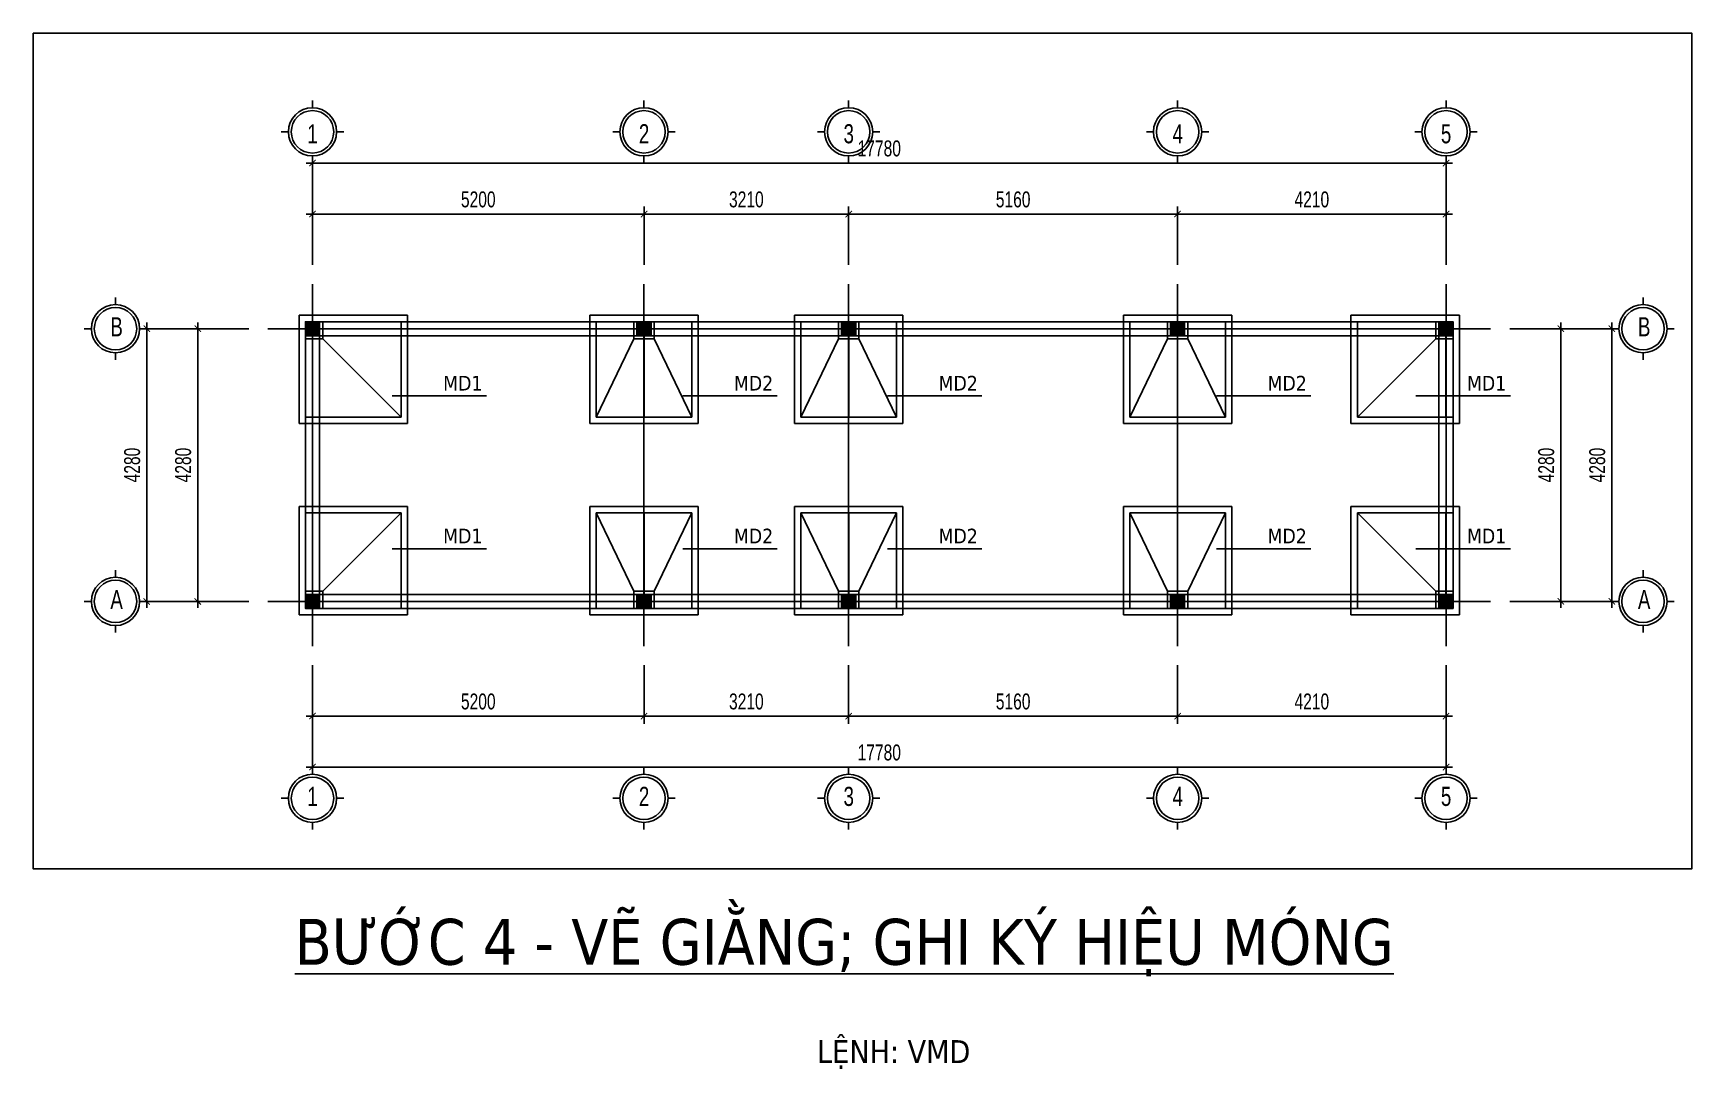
# Model space of a CAD drawing. Header units: inches. Extents: x 442278 to 842836, y -356313 to 59457.
# Drawn here: x 657065 to 683081, y -46742 to -30487 of the extents above; entities that cross this region are included whole.
import ezdxf

# ---------------------------------------------------------------- set-up
doc = ezdxf.new("R2010")
doc.units = ezdxf.units.IN
doc.header["$LTSCALE"] = 250
doc.header["$MEASUREMENT"] = 0
doc.linetypes.add('CENTER', pattern=[50.8, 31.75, -6.35, 6.35, -6.35])
for name, color, linetype in [('LA.BT', 7, 'Continuous'), ('LA.DIM', 251, 'Continuous'), ('LA.KHAC', 252, 'Continuous'), ('LA.TEXT', 60, 'Continuous'), ('LA.TRUC', 251, 'CENTER'), ('XDIT-BT', 7, 'Continuous'), ('XDIT-MANH', 252, 'Continuous')]:
    doc.layers.add(name, color=color, linetype=linetype)
doc.styles.add('AVANTH', font='')
doc.styles.add('S.STEXT', font='arial.ttf', dxfattribs={"width": 0.7})
doc.styles.get("Standard").update_dxf_attribs({"font": 'arial.ttf'})
doc.styles.get('AVANTH').set_extended_font_data('.VnAvantH')
doc.dimstyles.new('S.DIM100', dxfattribs={"dimtxt": 250, "dimasz": 100, "dimexe": 120, "dimexo": 0, "dimgap": 100, "dimtad": 1, "dimdec": 0, "dimzin": 13, "dimdsep": 46, "dimtxsty": 'S.STEXT', "dimblk": 'ARCHTICK', "dimblk1": 'ARCHTICK', "dimcen": 0, "dimdle": 100, "dimclrd": 251, "dimclre": 251, "dimclrt": 60, "dimadec": 0, "dimazin": 0, "dimtfac": 1, "dimtdec": 0, "dimtix": 1, "dimtmove": 2, "dimatfit": 3, "dimfxl": 1, "dimtolj": 1, "dimtzin": 13, "dimarcsym": 0})
doc.dimstyles.get("Standard").update_dxf_attribs({"dimtxt": 0.18, "dimasz": 0.18, "dimexe": 0.18, "dimexo": 0.0625, "dimgap": 0.09, "dimtad": 0, "dimtih": 1, "dimtoh": 1, "dimdec": 0, "dimzin": 0, "dimdsep": 46, "dimtxsty": 'Standard', "dimcen": 0.09, "dimadec": 8, "dimazin": 0, "dimtfac": 1, "dimtdec": 0, "dimtofl": 0, "dimtmove": 0, "dimatfit": 3, "dimfxl": 1, "dimtolj": 1, "dimtzin": 0, "dimarcsym": 0})

# ---------------------------------------------------------------- blocks, each defined once
blk = doc.blocks.new('_ArchTick')
at = {"color": 0, "linetype": 'ByBlock', "const_width": 0.15}
blk.add_lwpolyline([(-0.5, -0.5), (0.5, 0.5)], dxfattribs=at)
blk = doc.blocks.new('*D281')
at = {"layer": 'DEFPOINTS', "color": 0, "transparency": 16777216}
for p in [(659646, -35126), (660446, -35126), (660446, -39406)]:
    blk.add_point(p, dxfattribs=at)
at = {"layer": 'LA.DIM', "color": 251, "lineweight": -2, "transparency": 16777216}
for p, q in [((659646, -39506), (659646, -35026)), ((660446, -35126), (659526, -35126)), ((660446, -39406), (659526, -39406))]:
    blk.add_line(p, q, dxfattribs=at)
at = {"layer": 'LA.DIM', "color": 251, "lineweight": -2, "transparency": 16777216, "xscale": 100, "yscale": 100, "zscale": 100}
for p, rotation in [((659646, -35126), 90), ((659646, -39406), 270)]:
    blk.add_blockref('_ArchTick', p, dxfattribs=dict(at, rotation=rotation))
at = {"layer": 'LA.DIM', "color": 60, "transparency": 16777216, "insert": (659418, -37266), "char_height": 250, "attachment_point": 5, "rotation": 90, "style": 'S.STEXT'}
blk.add_mtext('\\A1;4280', dxfattribs=at)
blk = doc.blocks.new('*D282')
at = {"layer": 'DEFPOINTS', "color": 0, "transparency": 16777216}
for p in [(658846, -35126), (660446, -35126), (660446, -39406)]:
    blk.add_point(p, dxfattribs=at)
at = {"layer": 'LA.DIM', "color": 251, "lineweight": -2, "transparency": 16777216}
for p, q in [((658846, -39506), (658846, -35026)), ((660446, -35126), (658726, -35126)), ((660446, -39406), (658726, -39406))]:
    blk.add_line(p, q, dxfattribs=at)
at = {"layer": 'LA.DIM', "color": 251, "lineweight": -2, "transparency": 16777216, "xscale": 100, "yscale": 100, "zscale": 100}
for p, rotation in [((658846, -35126), 90), ((658846, -39406), 270)]:
    blk.add_blockref('_ArchTick', p, dxfattribs=dict(at, rotation=rotation))
at = {"layer": 'LA.DIM', "color": 60, "transparency": 16777216, "insert": (658618, -37266), "char_height": 250, "attachment_point": 5, "rotation": 90, "style": 'S.STEXT'}
blk.add_mtext('\\A1;4280', dxfattribs=at)
blk = doc.blocks.new('*D283')
at = {"layer": 'DEFPOINTS', "color": 0, "transparency": 16777216}
for p in [(680226, -35126), (681026, -35126), (680226, -39406)]:
    blk.add_point(p, dxfattribs=at)
at = {"layer": 'LA.DIM', "color": 251, "lineweight": -2, "transparency": 16777216}
for p, q in [((681026, -39506), (681026, -35026)), ((680226, -35126), (681146, -35126)), ((680226, -39406), (681146, -39406))]:
    blk.add_line(p, q, dxfattribs=at)
at = {"layer": 'LA.DIM', "color": 251, "lineweight": -2, "transparency": 16777216, "xscale": 100, "yscale": 100, "zscale": 100}
for p, rotation in [((681026, -35126), 90), ((681026, -39406), 270)]:
    blk.add_blockref('_ArchTick', p, dxfattribs=dict(at, rotation=rotation))
at = {"layer": 'LA.DIM', "color": 60, "transparency": 16777216, "insert": (680798, -37266), "char_height": 250, "attachment_point": 5, "rotation": 90, "style": 'S.STEXT'}
blk.add_mtext('\\A1;4280', dxfattribs=at)
blk = doc.blocks.new('*D284')
at = {"layer": 'DEFPOINTS', "color": 0, "transparency": 16777216}
for p in [(680226, -35126), (681826, -35126), (680226, -39406)]:
    blk.add_point(p, dxfattribs=at)
at = {"layer": 'LA.DIM', "color": 251, "lineweight": -2, "transparency": 16777216}
for p, q in [((681826, -39506), (681826, -35026)), ((680226, -35126), (681946, -35126)), ((680226, -39406), (681946, -39406))]:
    blk.add_line(p, q, dxfattribs=at)
at = {"layer": 'LA.DIM', "color": 251, "lineweight": -2, "transparency": 16777216, "xscale": 100, "yscale": 100, "zscale": 100}
for p, rotation in [((681826, -35126), 90), ((681826, -39406), 270)]:
    blk.add_blockref('_ArchTick', p, dxfattribs=dict(at, rotation=rotation))
at = {"layer": 'LA.DIM', "color": 60, "transparency": 16777216, "insert": (681598, -37266), "char_height": 250, "attachment_point": 5, "rotation": 90, "style": 'S.STEXT'}
blk.add_mtext('\\A1;4280', dxfattribs=at)
blk = doc.blocks.new('*D285')
at = {"layer": 'DEFPOINTS', "color": 0, "transparency": 16777216}
for p in [(661446, -40406), (666646, -40406), (666646, -41206)]:
    blk.add_point(p, dxfattribs=at)
at = {"layer": 'LA.DIM', "color": 251, "lineweight": -2, "transparency": 16777216}
for p, q in [((661446, -40406), (661446, -41326)), ((666646, -40406), (666646, -41326)), ((661346, -41206), (666746, -41206))]:
    blk.add_line(p, q, dxfattribs=at)
at = {"layer": 'LA.DIM', "color": 251, "lineweight": -2, "transparency": 16777216, "xscale": 100, "yscale": 100, "zscale": 100, "rotation": 180}
blk.add_blockref('_ArchTick', (661446, -41206), dxfattribs=at)
at = {"layer": 'LA.DIM', "color": 251, "lineweight": -2, "transparency": 16777216, "xscale": 100, "yscale": 100, "zscale": 100}
blk.add_blockref('_ArchTick', (666646, -41206), dxfattribs=at)
at = {"layer": 'LA.DIM', "color": 60, "transparency": 16777216, "insert": (664046, -40978), "char_height": 250, "attachment_point": 5, "style": 'S.STEXT'}
blk.add_mtext('\\A1;5200', dxfattribs=at)
blk = doc.blocks.new('*D286')
at = {"layer": 'DEFPOINTS', "color": 0, "transparency": 16777216}
for p in [(661446, -40406), (679226, -40406), (679226, -42006)]:
    blk.add_point(p, dxfattribs=at)
at = {"layer": 'LA.DIM', "color": 251, "lineweight": -2, "transparency": 16777216}
for p, q in [((661446, -40406), (661446, -42126)), ((679226, -40406), (679226, -42126)), ((661346, -42006), (679326, -42006))]:
    blk.add_line(p, q, dxfattribs=at)
at = {"layer": 'LA.DIM', "color": 251, "lineweight": -2, "transparency": 16777216, "xscale": 100, "yscale": 100, "zscale": 100, "rotation": 180}
blk.add_blockref('_ArchTick', (661446, -42006), dxfattribs=at)
at = {"layer": 'LA.DIM', "color": 251, "lineweight": -2, "transparency": 16777216, "xscale": 100, "yscale": 100, "zscale": 100}
blk.add_blockref('_ArchTick', (679226, -42006), dxfattribs=at)
at = {"layer": 'LA.DIM', "color": 60, "transparency": 16777216, "insert": (670336, -41778), "char_height": 250, "attachment_point": 5, "style": 'S.STEXT'}
blk.add_mtext('\\A1;17780', dxfattribs=at)
blk = doc.blocks.new('*D287')
at = {"layer": 'DEFPOINTS', "color": 0, "transparency": 16777216}
for p in [(666646, -33326), (661446, -34126), (666646, -34126)]:
    blk.add_point(p, dxfattribs=at)
at = {"layer": 'LA.DIM', "color": 251, "lineweight": -2, "transparency": 16777216}
for p, q in [((661446, -34126), (661446, -33206)), ((666646, -34126), (666646, -33206)), ((661346, -33326), (666746, -33326))]:
    blk.add_line(p, q, dxfattribs=at)
at = {"layer": 'LA.DIM', "color": 251, "lineweight": -2, "transparency": 16777216, "xscale": 100, "yscale": 100, "zscale": 100, "rotation": 180}
blk.add_blockref('_ArchTick', (661446, -33326), dxfattribs=at)
at = {"layer": 'LA.DIM', "color": 251, "lineweight": -2, "transparency": 16777216, "xscale": 100, "yscale": 100, "zscale": 100}
blk.add_blockref('_ArchTick', (666646, -33326), dxfattribs=at)
at = {"layer": 'LA.DIM', "color": 60, "transparency": 16777216, "insert": (664046, -33098), "char_height": 250, "attachment_point": 5, "style": 'S.STEXT'}
blk.add_mtext('\\A1;5200', dxfattribs=at)
blk = doc.blocks.new('*D288')
at = {"layer": 'DEFPOINTS', "color": 0, "transparency": 16777216}
for p in [(679226, -32526), (661446, -34126), (679226, -34126)]:
    blk.add_point(p, dxfattribs=at)
at = {"layer": 'LA.DIM', "color": 251, "lineweight": -2, "transparency": 16777216}
for p, q in [((661446, -34126), (661446, -32406)), ((679226, -34126), (679226, -32406)), ((661346, -32526), (679326, -32526))]:
    blk.add_line(p, q, dxfattribs=at)
at = {"layer": 'LA.DIM', "color": 251, "lineweight": -2, "transparency": 16777216, "xscale": 100, "yscale": 100, "zscale": 100, "rotation": 180}
blk.add_blockref('_ArchTick', (661446, -32526), dxfattribs=at)
at = {"layer": 'LA.DIM', "color": 251, "lineweight": -2, "transparency": 16777216, "xscale": 100, "yscale": 100, "zscale": 100}
blk.add_blockref('_ArchTick', (679226, -32526), dxfattribs=at)
at = {"layer": 'LA.DIM', "color": 60, "transparency": 16777216, "insert": (670336, -32298), "char_height": 250, "attachment_point": 5, "style": 'S.STEXT'}
blk.add_mtext('\\A1;17780', dxfattribs=at)
blk = doc.blocks.new('*D269')
at = {"layer": 'DEFPOINTS', "color": 0, "transparency": 16777216}
for p in [(666646, -40406), (669856, -40406), (669856, -41206)]:
    blk.add_point(p, dxfattribs=at)
at = {"layer": 'LA.DIM', "color": 251, "lineweight": -2, "transparency": 16777216}
for p, q in [((666646, -40406), (666646, -41326)), ((669856, -40406), (669856, -41326)), ((666546, -41206), (669956, -41206))]:
    blk.add_line(p, q, dxfattribs=at)
at = {"layer": 'LA.DIM', "color": 251, "lineweight": -2, "transparency": 16777216, "xscale": 100, "yscale": 100, "zscale": 100, "rotation": 180}
blk.add_blockref('_ArchTick', (666646, -41206), dxfattribs=at)
at = {"layer": 'LA.DIM', "color": 251, "lineweight": -2, "transparency": 16777216, "xscale": 100, "yscale": 100, "zscale": 100}
blk.add_blockref('_ArchTick', (669856, -41206), dxfattribs=at)
at = {"layer": 'LA.DIM', "color": 60, "transparency": 16777216, "insert": (668251, -40978), "char_height": 250, "attachment_point": 5, "style": 'S.STEXT'}
blk.add_mtext('\\A1;3210', dxfattribs=at)
blk = doc.blocks.new('*D270')
at = {"layer": 'DEFPOINTS', "color": 0, "transparency": 16777216}
for p in [(661446, -40406), (679226, -40406), (679226, -42006)]:
    blk.add_point(p, dxfattribs=at)
at = {"layer": 'LA.DIM', "color": 251, "lineweight": -2, "transparency": 16777216}
for p, q in [((661446, -40406), (661446, -42126)), ((679226, -40406), (679226, -42126)), ((661346, -42006), (679326, -42006))]:
    blk.add_line(p, q, dxfattribs=at)
at = {"layer": 'LA.DIM', "color": 251, "lineweight": -2, "transparency": 16777216, "xscale": 100, "yscale": 100, "zscale": 100, "rotation": 180}
blk.add_blockref('_ArchTick', (661446, -42006), dxfattribs=at)
at = {"layer": 'LA.DIM', "color": 251, "lineweight": -2, "transparency": 16777216, "xscale": 100, "yscale": 100, "zscale": 100}
blk.add_blockref('_ArchTick', (679226, -42006), dxfattribs=at)
at = {"layer": 'LA.DIM', "color": 60, "transparency": 16777216, "insert": (670336, -41778), "char_height": 250, "attachment_point": 5, "style": 'S.STEXT'}
blk.add_mtext('\\A1;17780', dxfattribs=at)
blk = doc.blocks.new('*D271')
at = {"layer": 'DEFPOINTS', "color": 0, "transparency": 16777216}
for p in [(669856, -33326), (666646, -34126), (669856, -34126)]:
    blk.add_point(p, dxfattribs=at)
at = {"layer": 'LA.DIM', "color": 251, "lineweight": -2, "transparency": 16777216}
for p, q in [((666646, -34126), (666646, -33206)), ((669856, -34126), (669856, -33206)), ((666546, -33326), (669956, -33326))]:
    blk.add_line(p, q, dxfattribs=at)
at = {"layer": 'LA.DIM', "color": 251, "lineweight": -2, "transparency": 16777216, "xscale": 100, "yscale": 100, "zscale": 100, "rotation": 180}
blk.add_blockref('_ArchTick', (666646, -33326), dxfattribs=at)
at = {"layer": 'LA.DIM', "color": 251, "lineweight": -2, "transparency": 16777216, "xscale": 100, "yscale": 100, "zscale": 100}
blk.add_blockref('_ArchTick', (669856, -33326), dxfattribs=at)
at = {"layer": 'LA.DIM', "color": 60, "transparency": 16777216, "insert": (668251, -33098), "char_height": 250, "attachment_point": 5, "style": 'S.STEXT'}
blk.add_mtext('\\A1;3210', dxfattribs=at)
blk = doc.blocks.new('*D272')
at = {"layer": 'DEFPOINTS', "color": 0, "transparency": 16777216}
for p in [(679226, -32526), (661446, -34126), (679226, -34126)]:
    blk.add_point(p, dxfattribs=at)
at = {"layer": 'LA.DIM', "color": 251, "lineweight": -2, "transparency": 16777216}
for p, q in [((661446, -34126), (661446, -32406)), ((679226, -34126), (679226, -32406)), ((661346, -32526), (679326, -32526))]:
    blk.add_line(p, q, dxfattribs=at)
at = {"layer": 'LA.DIM', "color": 251, "lineweight": -2, "transparency": 16777216, "xscale": 100, "yscale": 100, "zscale": 100, "rotation": 180}
blk.add_blockref('_ArchTick', (661446, -32526), dxfattribs=at)
at = {"layer": 'LA.DIM', "color": 251, "lineweight": -2, "transparency": 16777216, "xscale": 100, "yscale": 100, "zscale": 100}
blk.add_blockref('_ArchTick', (679226, -32526), dxfattribs=at)
at = {"layer": 'LA.DIM', "color": 60, "transparency": 16777216, "insert": (670336, -32298), "char_height": 250, "attachment_point": 5, "style": 'S.STEXT'}
blk.add_mtext('\\A1;17780', dxfattribs=at)
blk = doc.blocks.new('*D273')
at = {"layer": 'DEFPOINTS', "color": 0, "transparency": 16777216}
for p in [(669856, -40406), (675016, -40406), (675016, -41206)]:
    blk.add_point(p, dxfattribs=at)
at = {"layer": 'LA.DIM', "color": 251, "lineweight": -2, "transparency": 16777216}
for p, q in [((669856, -40406), (669856, -41326)), ((675016, -40406), (675016, -41326)), ((669756, -41206), (675116, -41206))]:
    blk.add_line(p, q, dxfattribs=at)
at = {"layer": 'LA.DIM', "color": 251, "lineweight": -2, "transparency": 16777216, "xscale": 100, "yscale": 100, "zscale": 100, "rotation": 180}
blk.add_blockref('_ArchTick', (669856, -41206), dxfattribs=at)
at = {"layer": 'LA.DIM', "color": 251, "lineweight": -2, "transparency": 16777216, "xscale": 100, "yscale": 100, "zscale": 100}
blk.add_blockref('_ArchTick', (675016, -41206), dxfattribs=at)
at = {"layer": 'LA.DIM', "color": 60, "transparency": 16777216, "insert": (672436, -40978), "char_height": 250, "attachment_point": 5, "style": 'S.STEXT'}
blk.add_mtext('\\A1;5160', dxfattribs=at)
blk = doc.blocks.new('*D274')
at = {"layer": 'DEFPOINTS', "color": 0, "transparency": 16777216}
for p in [(661446, -40406), (679226, -40406), (679226, -42006)]:
    blk.add_point(p, dxfattribs=at)
at = {"layer": 'LA.DIM', "color": 251, "lineweight": -2, "transparency": 16777216}
for p, q in [((661446, -40406), (661446, -42126)), ((679226, -40406), (679226, -42126)), ((661346, -42006), (679326, -42006))]:
    blk.add_line(p, q, dxfattribs=at)
at = {"layer": 'LA.DIM', "color": 251, "lineweight": -2, "transparency": 16777216, "xscale": 100, "yscale": 100, "zscale": 100, "rotation": 180}
blk.add_blockref('_ArchTick', (661446, -42006), dxfattribs=at)
at = {"layer": 'LA.DIM', "color": 251, "lineweight": -2, "transparency": 16777216, "xscale": 100, "yscale": 100, "zscale": 100}
blk.add_blockref('_ArchTick', (679226, -42006), dxfattribs=at)
at = {"layer": 'LA.DIM', "color": 60, "transparency": 16777216, "insert": (670336, -41778), "char_height": 250, "attachment_point": 5, "style": 'S.STEXT'}
blk.add_mtext('\\A1;17780', dxfattribs=at)
blk = doc.blocks.new('*D275')
at = {"layer": 'DEFPOINTS', "color": 0, "transparency": 16777216}
for p in [(675016, -33326), (669856, -34126), (675016, -34126)]:
    blk.add_point(p, dxfattribs=at)
at = {"layer": 'LA.DIM', "color": 251, "lineweight": -2, "transparency": 16777216}
for p, q in [((669856, -34126), (669856, -33206)), ((675016, -34126), (675016, -33206)), ((669756, -33326), (675116, -33326))]:
    blk.add_line(p, q, dxfattribs=at)
at = {"layer": 'LA.DIM', "color": 251, "lineweight": -2, "transparency": 16777216, "xscale": 100, "yscale": 100, "zscale": 100, "rotation": 180}
blk.add_blockref('_ArchTick', (669856, -33326), dxfattribs=at)
at = {"layer": 'LA.DIM', "color": 251, "lineweight": -2, "transparency": 16777216, "xscale": 100, "yscale": 100, "zscale": 100}
blk.add_blockref('_ArchTick', (675016, -33326), dxfattribs=at)
at = {"layer": 'LA.DIM', "color": 60, "transparency": 16777216, "insert": (672436, -33098), "char_height": 250, "attachment_point": 5, "style": 'S.STEXT'}
blk.add_mtext('\\A1;5160', dxfattribs=at)
blk = doc.blocks.new('*D276')
at = {"layer": 'DEFPOINTS', "color": 0, "transparency": 16777216}
for p in [(679226, -32526), (661446, -34126), (679226, -34126)]:
    blk.add_point(p, dxfattribs=at)
at = {"layer": 'LA.DIM', "color": 251, "lineweight": -2, "transparency": 16777216}
for p, q in [((661446, -34126), (661446, -32406)), ((679226, -34126), (679226, -32406)), ((661346, -32526), (679326, -32526))]:
    blk.add_line(p, q, dxfattribs=at)
at = {"layer": 'LA.DIM', "color": 251, "lineweight": -2, "transparency": 16777216, "xscale": 100, "yscale": 100, "zscale": 100, "rotation": 180}
blk.add_blockref('_ArchTick', (661446, -32526), dxfattribs=at)
at = {"layer": 'LA.DIM', "color": 251, "lineweight": -2, "transparency": 16777216, "xscale": 100, "yscale": 100, "zscale": 100}
blk.add_blockref('_ArchTick', (679226, -32526), dxfattribs=at)
at = {"layer": 'LA.DIM', "color": 60, "transparency": 16777216, "insert": (670336, -32298), "char_height": 250, "attachment_point": 5, "style": 'S.STEXT'}
blk.add_mtext('\\A1;17780', dxfattribs=at)
blk = doc.blocks.new('*D277')
at = {"layer": 'DEFPOINTS', "color": 0, "transparency": 16777216}
for p in [(675016, -40406), (679226, -40406), (679226, -41206)]:
    blk.add_point(p, dxfattribs=at)
at = {"layer": 'LA.DIM', "color": 251, "lineweight": -2, "transparency": 16777216}
for p, q in [((675016, -40406), (675016, -41326)), ((679226, -40406), (679226, -41326)), ((674916, -41206), (679326, -41206))]:
    blk.add_line(p, q, dxfattribs=at)
at = {"layer": 'LA.DIM', "color": 251, "lineweight": -2, "transparency": 16777216, "xscale": 100, "yscale": 100, "zscale": 100, "rotation": 180}
blk.add_blockref('_ArchTick', (675016, -41206), dxfattribs=at)
at = {"layer": 'LA.DIM', "color": 251, "lineweight": -2, "transparency": 16777216, "xscale": 100, "yscale": 100, "zscale": 100}
blk.add_blockref('_ArchTick', (679226, -41206), dxfattribs=at)
at = {"layer": 'LA.DIM', "color": 60, "transparency": 16777216, "insert": (677121, -40978), "char_height": 250, "attachment_point": 5, "style": 'S.STEXT'}
blk.add_mtext('\\A1;4210', dxfattribs=at)
blk = doc.blocks.new('*D278')
at = {"layer": 'DEFPOINTS', "color": 0, "transparency": 16777216}
for p in [(661446, -40406), (679226, -40406), (679226, -42006)]:
    blk.add_point(p, dxfattribs=at)
at = {"layer": 'LA.DIM', "color": 251, "lineweight": -2, "transparency": 16777216}
for p, q in [((661446, -40406), (661446, -42126)), ((679226, -40406), (679226, -42126)), ((661346, -42006), (679326, -42006))]:
    blk.add_line(p, q, dxfattribs=at)
at = {"layer": 'LA.DIM', "color": 251, "lineweight": -2, "transparency": 16777216, "xscale": 100, "yscale": 100, "zscale": 100, "rotation": 180}
blk.add_blockref('_ArchTick', (661446, -42006), dxfattribs=at)
at = {"layer": 'LA.DIM', "color": 251, "lineweight": -2, "transparency": 16777216, "xscale": 100, "yscale": 100, "zscale": 100}
blk.add_blockref('_ArchTick', (679226, -42006), dxfattribs=at)
at = {"layer": 'LA.DIM', "color": 60, "transparency": 16777216, "insert": (670336, -41778), "char_height": 250, "attachment_point": 5, "style": 'S.STEXT'}
blk.add_mtext('\\A1;17780', dxfattribs=at)
blk = doc.blocks.new('*D279')
at = {"layer": 'DEFPOINTS', "color": 0, "transparency": 16777216}
for p in [(679226, -33326), (675016, -34126), (679226, -34126)]:
    blk.add_point(p, dxfattribs=at)
at = {"layer": 'LA.DIM', "color": 251, "lineweight": -2, "transparency": 16777216}
for p, q in [((675016, -34126), (675016, -33206)), ((679226, -34126), (679226, -33206)), ((674916, -33326), (679326, -33326))]:
    blk.add_line(p, q, dxfattribs=at)
at = {"layer": 'LA.DIM', "color": 251, "lineweight": -2, "transparency": 16777216, "xscale": 100, "yscale": 100, "zscale": 100, "rotation": 180}
blk.add_blockref('_ArchTick', (675016, -33326), dxfattribs=at)
at = {"layer": 'LA.DIM', "color": 251, "lineweight": -2, "transparency": 16777216, "xscale": 100, "yscale": 100, "zscale": 100}
blk.add_blockref('_ArchTick', (679226, -33326), dxfattribs=at)
at = {"layer": 'LA.DIM', "color": 60, "transparency": 16777216, "insert": (677121, -33098), "char_height": 250, "attachment_point": 5, "style": 'S.STEXT'}
blk.add_mtext('\\A1;4210', dxfattribs=at)
blk = doc.blocks.new('*D280')
at = {"layer": 'DEFPOINTS', "color": 0, "transparency": 16777216}
for p in [(679226, -32526), (661446, -34126), (679226, -34126)]:
    blk.add_point(p, dxfattribs=at)
at = {"layer": 'LA.DIM', "color": 251, "lineweight": -2, "transparency": 16777216}
for p, q in [((661446, -34126), (661446, -32406)), ((679226, -34126), (679226, -32406)), ((661346, -32526), (679326, -32526))]:
    blk.add_line(p, q, dxfattribs=at)
at = {"layer": 'LA.DIM', "color": 251, "lineweight": -2, "transparency": 16777216, "xscale": 100, "yscale": 100, "zscale": 100, "rotation": 180}
blk.add_blockref('_ArchTick', (661446, -32526), dxfattribs=at)
at = {"layer": 'LA.DIM', "color": 251, "lineweight": -2, "transparency": 16777216, "xscale": 100, "yscale": 100, "zscale": 100}
blk.add_blockref('_ArchTick', (679226, -32526), dxfattribs=at)
at = {"layer": 'LA.DIM', "color": 60, "transparency": 16777216, "insert": (670336, -32298), "char_height": 250, "attachment_point": 5, "style": 'S.STEXT'}
blk.add_mtext('\\A1;17780', dxfattribs=at)

msp = doc.modelspace()

# ---------------------------------------------------------------- hatches: boundary and pattern name
at = {"layer": 'LA.KHAC'}
for points in [[(661335.95, -35016), (661335.95, -35236), (661555.95, -35236), (661555.95, -35016)], [(666535.95, -35016), (666535.95, -35236), (666755.95, -35236), (666755.95, -35016)], [(669745.95, -35016), (669745.95, -35236), (669965.95, -35236), (669965.95, -35016)], [(674905.95, -35016), (674905.95, -35236), (675125.95, -35236), (675125.95, -35016)], [(679335.28, -35016), (679335.28, -35236), (679115.28, -35236), (679115.28, -35016)], [(661335.95, -39516), (661335.95, -39296), (661555.95, -39296), (661555.95, -39516)], [(666535.95, -39516), (666535.95, -39296), (666755.95, -39296), (666755.95, -39516)], [(669745.95, -39516), (669745.95, -39296), (669965.95, -39296), (669965.95, -39516)], [(674905.95, -39516), (674905.95, -39296), (675125.95, -39296), (675125.95, -39516)], [(679335.28, -39516), (679335.28, -39296), (679115.28, -39296), (679115.28, -39516)]]:
    msp.add_hatch(color=256, dxfattribs=at).paths.add_polyline_path(points, flags=16)

# ---------------------------------------------------------------- linework, layer by layer
at = {"layer": 'LA.BT'}
for p, q in [((661336.05, -35016), (662836.05, -35016)), ((661336.05, -36516), (661336.05, -35016)), ((662836.05, -35016), (662836.05, -36516)), ((665896.05, -35016), (667396.05, -35016)), ((665896.05, -36516), (665896.05, -35016)), ((667396.05, -35016), (667396.05, -36516)), ((669106.05, -35016), (670606.05, -35016)), ((669106.05, -36516), (669106.05, -35016)), ((670606.05, -35016), (670606.05, -36516)), ((674266.05, -35016), (675766.05, -35016)), ((674266.05, -36516), (674266.05, -35016)), ((675766.05, -35016), (675766.05, -36516)), ((679335.17, -35016), (677835.17, -35016)), ((677835.17, -35016), (677835.17, -36516)), ((679335.17, -36516), (679335.17, -35016)), ((662836.05, -36516), (661336.05, -36516)), ((667396.05, -36516), (665896.05, -36516)), ((670606.05, -36516), (669106.05, -36516)), ((675766.05, -36516), (674266.05, -36516)), ((677835.17, -36516), (679335.17, -36516)), ((662836.05, -38016), (661336.05, -38016)), ((661336.05, -38016), (661336.05, -39516)), ((662836.05, -39516), (662836.05, -38016)), ((667396.05, -38016), (665896.05, -38016)), ((665896.05, -38016), (665896.05, -39516)), ((667396.05, -39516), (667396.05, -38016)), ((670606.05, -38016), (669106.05, -38016)), ((669106.05, -38016), (669106.05, -39516)), ((670606.05, -39516), (670606.05, -38016)), ((675766.05, -38016), (674266.05, -38016)), ((674266.05, -38016), (674266.05, -39516)), ((675766.05, -39516), (675766.05, -38016)), ((677835.17, -39516), (677835.17, -38016)), ((677835.17, -38016), (679335.17, -38016)), ((679335.17, -38016), (679335.17, -39516)), ((661336.05, -39516), (662836.05, -39516)), ((665896.05, -39516), (667396.05, -39516)), ((669106.05, -39516), (670606.05, -39516)), ((674266.05, -39516), (675766.05, -39516)), ((679335.17, -39516), (677835.17, -39516))]:
    msp.add_line(p, q, dxfattribs=at)
for points in [[(661335.95, -35016), (661335.95, -35236), (661555.95, -35236), (661555.95, -35016)], [(661336.05, -35236), (661556.05, -35236), (661556.05, -35016), (661336.05, -35016)], [(666535.95, -35016), (666535.95, -35236), (666755.95, -35236), (666755.95, -35016)], [(666536.05, -35236), (666756.05, -35236), (666756.05, -35016), (666536.05, -35016)], [(666536.05, -35236), (666756.05, -35236), (666756.05, -35016), (666536.05, -35016)], [(669745.95, -35016), (669745.95, -35236), (669965.95, -35236), (669965.95, -35016)], [(669746.05, -35236), (669966.05, -35236), (669966.05, -35016), (669746.05, -35016)], [(669746.05, -35236), (669966.05, -35236), (669966.05, -35016), (669746.05, -35016)], [(674905.95, -35016), (674905.95, -35236), (675125.95, -35236), (675125.95, -35016)], [(674906.05, -35236), (675126.05, -35236), (675126.05, -35016), (674906.05, -35016)], [(674906.05, -35236), (675126.05, -35236), (675126.05, -35016), (674906.05, -35016)], [(679335.17, -35236), (679115.17, -35236), (679115.17, -35016), (679335.17, -35016)], [(679335.28, -35016), (679335.28, -35236), (679115.28, -35236), (679115.28, -35016)], [(661335.95, -39516), (661335.95, -39296), (661555.95, -39296), (661555.95, -39516)], [(661336.05, -39296), (661556.05, -39296), (661556.05, -39516), (661336.05, -39516)], [(666535.95, -39516), (666535.95, -39296), (666755.95, -39296), (666755.95, -39516)], [(666536.05, -39296), (666756.05, -39296), (666756.05, -39516), (666536.05, -39516)], [(666536.05, -39296), (666756.05, -39296), (666756.05, -39516), (666536.05, -39516)], [(669745.95, -39516), (669745.95, -39296), (669965.95, -39296), (669965.95, -39516)], [(669746.05, -39296), (669966.05, -39296), (669966.05, -39516), (669746.05, -39516)], [(669746.05, -39296), (669966.05, -39296), (669966.05, -39516), (669746.05, -39516)], [(674905.95, -39516), (674905.95, -39296), (675125.95, -39296), (675125.95, -39516)], [(674906.05, -39296), (675126.05, -39296), (675126.05, -39516), (674906.05, -39516)], [(674906.05, -39296), (675126.05, -39296), (675126.05, -39516), (674906.05, -39516)], [(679335.17, -39296), (679115.17, -39296), (679115.17, -39516), (679335.17, -39516)], [(679335.28, -39516), (679335.28, -39296), (679115.28, -39296), (679115.28, -39516)]]:
    msp.add_lwpolyline(points, close=True, dxfattribs=at)
at = {"layer": 'LA.KHAC'}
for p, q in [((661236.05, -34916), (662936.05, -34916)), ((661236.05, -36616), (661236.05, -34916)), ((662936.05, -34916), (662936.05, -36616)), ((665796.05, -34916), (667496.05, -34916)), ((665796.05, -36616), (665796.05, -34916)), ((667496.05, -34916), (667496.05, -36616)), ((669006.05, -34916), (670706.05, -34916)), ((669006.05, -36616), (669006.05, -34916)), ((670706.05, -34916), (670706.05, -36616)), ((674166.05, -34916), (675866.05, -34916)), ((674166.05, -36616), (674166.05, -34916)), ((675866.05, -34916), (675866.05, -36616)), ((679435.17, -34916), (677735.17, -34916)), ((677735.17, -34916), (677735.17, -36616)), ((679435.17, -36616), (679435.17, -34916)), ((662836.05, -36516), (661606.05, -35286)), ((665896.05, -36516), (666486.05, -35286)), ((667396.05, -36516), (666806.05, -35286)), ((669106.05, -36516), (669696.05, -35286)), ((670606.05, -36516), (670016.05, -35286)), ((674266.05, -36516), (674856.05, -35286)), ((675766.05, -36516), (675176.05, -35286)), ((677835.17, -36516), (679065.17, -35286)), ((662936.05, -36616), (661236.05, -36616)), ((667496.05, -36616), (665796.05, -36616)), ((670706.05, -36616), (669006.05, -36616)), ((675866.05, -36616), (674166.05, -36616)), ((677735.17, -36616), (679435.17, -36616)), ((662936.05, -37916), (661236.05, -37916)), ((661236.05, -37916), (661236.05, -39616)), ((662936.05, -39616), (662936.05, -37916)), ((667496.05, -37916), (665796.05, -37916)), ((665796.05, -37916), (665796.05, -39616)), ((667496.05, -39616), (667496.05, -37916)), ((670706.05, -37916), (669006.05, -37916)), ((669006.05, -37916), (669006.05, -39616)), ((670706.05, -39616), (670706.05, -37916)), ((675866.05, -37916), (674166.05, -37916)), ((674166.05, -37916), (674166.05, -39616)), ((675866.05, -39616), (675866.05, -37916)), ((677735.17, -39616), (677735.17, -37916)), ((677735.17, -37916), (679435.17, -37916)), ((679435.17, -37916), (679435.17, -39616)), ((662836.05, -38016), (661606.05, -39246)), ((665896.05, -38016), (666486.05, -39246)), ((667396.05, -38016), (666806.05, -39246)), ((669106.05, -38016), (669696.05, -39246)), ((670606.05, -38016), (670016.05, -39246)), ((674266.05, -38016), (674856.05, -39246)), ((675766.05, -38016), (675176.05, -39246)), ((677835.17, -38016), (679065.17, -39246)), ((661236.05, -39616), (662936.05, -39616)), ((665796.05, -39616), (667496.05, -39616)), ((669006.05, -39616), (670706.05, -39616)), ((674166.05, -39616), (675866.05, -39616)), ((679435.17, -39616), (677735.17, -39616))]:
    msp.add_line(p, q, dxfattribs=at)
for points in [[(661336.05, -35286), (661606.05, -35286), (661606.05, -35016), (661336.05, -35016)], [(666486.05, -35286), (666806.05, -35286), (666806.05, -35016), (666486.05, -35016)], [(669696.05, -35286), (670016.05, -35286), (670016.05, -35016), (669696.05, -35016)], [(674856.05, -35286), (675176.05, -35286), (675176.05, -35016), (674856.05, -35016)], [(679335.17, -35286), (679065.17, -35286), (679065.17, -35016), (679335.17, -35016)], [(661336.05, -39246), (661606.05, -39246), (661606.05, -39516), (661336.05, -39516)], [(666486.05, -39246), (666806.05, -39246), (666806.05, -39516), (666486.05, -39516)], [(669696.05, -39246), (670016.05, -39246), (670016.05, -39516), (669696.05, -39516)], [(674856.05, -39246), (675176.05, -39246), (675176.05, -39516), (674856.05, -39516)], [(679335.17, -39246), (679065.17, -39246), (679065.17, -39516), (679335.17, -39516)]]:
    msp.add_lwpolyline(points, close=True, dxfattribs=at)
at = {"layer": 'LA.TRUC', "ltscale": 30}
for p, q in [((661445.61, -40106), (661445.61, -34426)), ((666645.61, -40106), (666645.61, -34426)), ((669855.61, -40106), (669855.61, -34426)), ((675015.61, -40106), (675015.61, -34426)), ((679225.61, -40106), (679225.61, -34426)), ((660745.61, -35126), (679925.61, -35126)), ((660745.61, -39406), (679925.61, -39406))]:
    msp.add_line(p, q, dxfattribs=at)
at = {"layer": 'LA.TRUC', "ltscale": 5}
for p, q in [((661446.05, -35016), (661446.05, -36516)), ((666646.05, -35016), (666646.05, -36516)), ((669856.05, -35016), (669856.05, -36516)), ((675016.05, -35016), (675016.05, -36516)), ((679225.17, -35016), (679225.17, -36516)), ((661336.05, -35126), (662836.05, -35126)), ((665896.05, -35126), (667396.05, -35126)), ((669106.05, -35126), (670606.05, -35126)), ((674266.05, -35126), (675766.05, -35126)), ((679335.17, -35126), (677835.17, -35126)), ((661446.05, -39516), (661446.05, -38016)), ((666646.05, -39516), (666646.05, -38016)), ((669856.05, -39516), (669856.05, -38016)), ((675016.05, -39516), (675016.05, -38016)), ((679225.17, -39516), (679225.17, -38016)), ((661336.05, -39406), (662836.05, -39406)), ((665896.05, -39406), (667396.05, -39406)), ((669106.05, -39406), (670606.05, -39406)), ((674266.05, -39406), (675766.05, -39406)), ((679335.17, -39406), (677835.17, -39406))]:
    msp.add_line(p, q, dxfattribs=at)
at = {"layer": 'XDIT-BT'}
for p, q in [((661335.27, -35016), (679335.28, -35016)), ((661335.96, -39516), (661335.27, -35016)), ((679335.28, -35016), (679335.28, -39516)), ((661555.3, -35236), (679115.28, -35236)), ((661555.93, -39296), (661555.3, -35236)), ((679115.28, -35236), (679115.28, -39296)), ((679335.28, -39516), (661335.96, -39516)), ((679115.28, -39296), (661555.93, -39296))]:
    msp.add_line(p, q, dxfattribs=at)
at = {"layer": 'XDIT-BT', "linetype": 'Continuous'}
for centre in [(661445.61, -32036.22), (666645.61, -32036.22), (669855.61, -32036.22), (675015.61, -32036.22), (679225.61, -32036.22), (658355.83, -35126), (682315.83, -35126), (658355.83, -39406), (682315.83, -39406), (661445.61, -42496.22), (666645.61, -42496.22), (669855.61, -42496.22), (675015.61, -42496.22), (679225.61, -42496.22)]:
    msp.add_circle(centre, 332.64, dxfattribs=at)
at = {"layer": 'XDIT-MANH', "linetype": 'Continuous'}
for p, q in [((661445.61, -31546), (661445.61, -31657.94)), ((666645.61, -31546), (666645.61, -31657.94)), ((669855.61, -31546), (669855.61, -31657.94)), ((675015.61, -31546), (675015.61, -31657.94)), ((679225.61, -31546), (679225.61, -31657.94)), ((661067.33, -32036.22), (660955.39, -32036.22)), ((661823.89, -32036.22), (661935.83, -32036.22)), ((666267.33, -32036.22), (666155.39, -32036.22)), ((667023.89, -32036.22), (667135.83, -32036.22)), ((669477.33, -32036.22), (669365.39, -32036.22)), ((670233.89, -32036.22), (670345.83, -32036.22)), ((674637.33, -32036.22), (674525.39, -32036.22)), ((675393.89, -32036.22), (675505.83, -32036.22)), ((678847.33, -32036.22), (678735.39, -32036.22)), ((679603.89, -32036.22), (679715.83, -32036.22)), ((661445.61, -32526.44), (661445.61, -32414.5)), ((666645.61, -32526.44), (666645.61, -32414.5)), ((669855.61, -32526.44), (669855.61, -32414.5)), ((675015.61, -32526.44), (675015.61, -32414.5)), ((679225.61, -32526.44), (679225.61, -32414.5)), ((658355.83, -34635.78), (658355.83, -34747.72)), ((682315.83, -34635.78), (682315.83, -34747.72)), ((657977.56, -35126), (657865.61, -35126)), ((658734.11, -35126), (658846.06, -35126)), ((681937.56, -35126), (681825.61, -35126)), ((682694.11, -35126), (682806.06, -35126)), ((658355.83, -35616.22), (658355.83, -35504.28)), ((682315.83, -35616.22), (682315.83, -35504.28)), ((658355.83, -38915.78), (658355.83, -39027.72)), ((682315.83, -38915.78), (682315.83, -39027.72)), ((657977.56, -39406), (657865.61, -39406)), ((658734.11, -39406), (658846.06, -39406)), ((681937.56, -39406), (681825.61, -39406)), ((682694.11, -39406), (682806.06, -39406)), ((658355.83, -39896.22), (658355.83, -39784.28)), ((682315.83, -39896.22), (682315.83, -39784.28)), ((661445.61, -42006), (661445.61, -42117.94)), ((666645.61, -42006), (666645.61, -42117.94)), ((669855.61, -42006), (669855.61, -42117.94)), ((675015.61, -42006), (675015.61, -42117.94)), ((679225.61, -42006), (679225.61, -42117.94)), ((661067.33, -42496.22), (660955.39, -42496.22)), ((661823.89, -42496.22), (661935.83, -42496.22)), ((666267.33, -42496.22), (666155.39, -42496.22)), ((667023.89, -42496.22), (667135.83, -42496.22)), ((669477.33, -42496.22), (669365.39, -42496.22)), ((670233.89, -42496.22), (670345.83, -42496.22)), ((674637.33, -42496.22), (674525.39, -42496.22)), ((675393.89, -42496.22), (675505.83, -42496.22)), ((678847.33, -42496.22), (678735.39, -42496.22)), ((679603.89, -42496.22), (679715.83, -42496.22)), ((661445.61, -42986.44), (661445.61, -42874.5)), ((666645.61, -42986.44), (666645.61, -42874.5)), ((669855.61, -42986.44), (669855.61, -42874.5)), ((675015.61, -42986.44), (675015.61, -42874.5)), ((679225.61, -42986.44), (679225.61, -42874.5))]:
    msp.add_line(p, q, dxfattribs=at)
at = {"layer": 'XDIT-MANH'}
for p, q in [((661445.95, -35126), (661446.95, -35126)), ((666645.95, -35126), (666646.95, -35126)), ((669855.95, -35126), (669856.95, -35126)), ((675015.95, -35126), (675016.95, -35126)), ((679225.28, -35126), (679224.28, -35126)), ((661445.95, -39406), (661446.95, -39406)), ((666645.95, -39406), (666646.95, -39406)), ((669855.95, -39406), (669856.95, -39406)), ((675015.95, -39406), (675016.95, -39406)), ((679225.28, -39406), (679224.28, -39406))]:
    msp.add_line(p, q, dxfattribs=at)
msp.add_lwpolyline([(657064.81, -30487.41), (683081.16, -30487.41), (683081.16, -43605.61), (657064.81, -43605.61)], close=True, dxfattribs=at)
at = {"layer": 'XDIT-MANH', "linetype": 'Continuous'}
for centre in [(661445.61, -32036.22), (666645.61, -32036.22), (669855.61, -32036.22), (675015.61, -32036.22), (679225.61, -32036.22), (658355.83, -35126), (682315.83, -35126), (658355.83, -39406), (682315.83, -39406), (661445.61, -42496.22), (666645.61, -42496.22), (669855.61, -42496.22), (675015.61, -42496.22), (679225.61, -42496.22)]:
    msp.add_circle(centre, 378.28, dxfattribs=at)

# ---------------------------------------------------------------- texts
at = {"layer": 'LA.TEXT', "style": 'S.STEXT', "width": 0.7}
for s, p in [('1', (661365.61, -32216)), ('2', (666565.61, -32216)), ('3', (669775.61, -32216)), ('4', (674935.61, -32216)), ('5', (679145.61, -32216)), ('B', (658275.61, -35246)), ('B', (682235.61, -35246)), ('A', (658275.61, -39526)), ('A', (682235.61, -39526)), ('1', (661365.61, -42616)), ('2', (666565.61, -42616)), ('3', (669775.61, -42616)), ('4', (674935.61, -42616)), ('5', (679145.61, -42616))]:
    msp.add_text(s, height=300, dxfattribs=at).set_placement(p)
at = {"layer": 'LA.TEXT', "attachment_point": 7, "style": 'AVANTH'}
for s, insert, char_height, width in [('{\\fTahoma|b0|i0|c0|p34;MD1}', (663495.22, -36096.43), 230.4, 9065.0469), ('{\\fTahoma|b0|i0|c0|p34;MD2}', (668055.22, -36096.43), 230.4, 9065.0469), ('{\\fTahoma|b0|i0|c0|p34;MD2}', (671265.22, -36096.43), 230.4, 9065.0469), ('{\\fTahoma|b0|i0|c0|p34;MD2}', (676425.22, -36096.43), 230.4, 9065.0469), ('{\\fTahoma|b0|i0|c0|p34;MD1}', (679553.34, -36096.43), 230.4, 9065.0469), ('{\\fTahoma|b0|i0|c0|p34;MD1}', (663495.22, -38495.21), 230.4, 9065.0469), ('{\\fTahoma|b0|i0|c0|p34;MD2}', (668055.22, -38495.21), 230.4, 9065.0469), ('{\\fTahoma|b0|i0|c0|p34;MD2}', (671265.22, -38495.21), 230.4, 9065.0469), ('{\\fTahoma|b0|i0|c0|p34;MD2}', (676425.22, -38495.21), 230.4, 9065.0469), ('{\\fTahoma|b0|i0|c0|p34;MD1}', (679553.34, -38495.21), 230.4, 9065.0469), ('{\\fTahoma|b0|i0|c0|p34;\\LBƯỚC 4 - VẼ GIẰNG; GHI KÝ HIỆU MÓNG}', (661167.65, -45288.81), 720, 36335.2214), ('{\\fTahoma|b0|i0|c0|p34;LỆNH: VMD}', (669360.36, -46742.24), 360, 14164.1358)]:
    msp.add_mtext(s, dxfattribs=dict(at, insert=insert, char_height=char_height, width=width))

# ---------------------------------------------------------------- dimensions: what is measured, and where the dimension line sits
at = {"layer": 'LA.DIM'}
for base, p1, p2, picture, middle in [((679225.61, -32526), (661445.61, -34126), (679225.61, -34126), '*D288', (670335.61, -32298.36)), ((679225.61, -32526), (661445.61, -34126), (679225.61, -34126), '*D272', (670335.61, -32298.36)), ((679225.61, -32526), (661445.61, -34126), (679225.61, -34126), '*D276', (670335.61, -32298.36)), ((679225.61, -32526), (661445.61, -34126), (679225.61, -34126), '*D280', (670335.61, -32298.36)), ((666645.61, -33326), (661445.61, -34126), (666645.61, -34126), '*D287', (664045.61, -33098.36)), ((669855.61, -33326), (666645.61, -34126), (669855.61, -34126), '*D271', (668250.61, -33098.27)), ((675015.61, -33326), (669855.61, -34126), (675015.61, -34126), '*D275', (672435.61, -33098.36)), ((679225.61, -33326), (675015.61, -34126), (679225.61, -34126), '*D279', (677120.61, -33098.36)), ((666645.61, -41206), (661445.61, -40406), (666645.61, -40406), '*D285', (664045.61, -40978.36)), ((679225.61, -42006), (661445.61, -40406), (679225.61, -40406), '*D286', (670335.61, -41778.36)), ((679225.61, -42006), (661445.61, -40406), (679225.61, -40406), '*D270', (670335.61, -41778.36)), ((679225.61, -42006), (661445.61, -40406), (679225.61, -40406), '*D274', (670335.61, -41778.36)), ((679225.61, -42006), (661445.61, -40406), (679225.61, -40406), '*D278', (670335.61, -41778.36)), ((669855.61, -41206), (666645.61, -40406), (669855.61, -40406), '*D269', (668250.61, -40978.27)), ((675015.61, -41206), (669855.61, -40406), (675015.61, -40406), '*D273', (672435.61, -40978.36)), ((679225.61, -41206), (675015.61, -40406), (679225.61, -40406), '*D277', (677120.61, -40978.36))]:
    dim = msp.add_linear_dim(base=base, p1=p1, p2=p2, dimstyle='S.DIM100', dxfattribs=at)
    dim.commit()
    dim.dimension.update_dxf_attribs({"geometry": picture, "text_midpoint": middle})
for base, p1, p2, picture, middle in [((658845.61, -35126), (660445.61, -39406), (660445.61, -35126), '*D282', (658617.97, -37266)), ((659645.61, -35126), (660445.61, -39406), (660445.61, -35126), '*D281', (659417.97, -37266)), ((681025.61, -35126), (680225.61, -39406), (680225.61, -35126), '*D283', (680797.97, -37266)), ((681825.61, -35126), (680225.61, -39406), (680225.61, -35126), '*D284', (681597.97, -37266))]:
    dim = msp.add_linear_dim(base=base, p1=p1, p2=p2, angle=90, dimstyle='S.DIM100', dxfattribs=at)
    dim.commit()
    dim.dimension.update_dxf_attribs({"geometry": picture, "text_midpoint": middle})

# ---------------------------------------------------------------- leaders
at = {"layer": 'XDIT-MANH'}
for points in [[(662693.91, -36181.6), (664177.11, -36181.6)], [(667253.91, -36181.6), (668737.11, -36181.6)], [(670463.91, -36181.6), (671947.11, -36181.6)], [(675623.91, -36181.6), (677107.11, -36181.6)], [(678752.03, -36181.6), (680235.23, -36181.6)], [(662693.91, -38580.38), (664177.11, -38580.38)], [(667253.91, -38580.38), (668737.11, -38580.38)], [(670463.91, -38580.38), (671947.11, -38580.38)], [(675623.91, -38580.38), (677107.11, -38580.38)], [(678752.03, -38580.38), (680235.23, -38580.38)]]:
    msp.add_leader(points, dimstyle='Standard', override={"dimgap": 0.09, "dimtad": 0}, dxfattribs=at)

doc.saveas('drawing.dxf')
